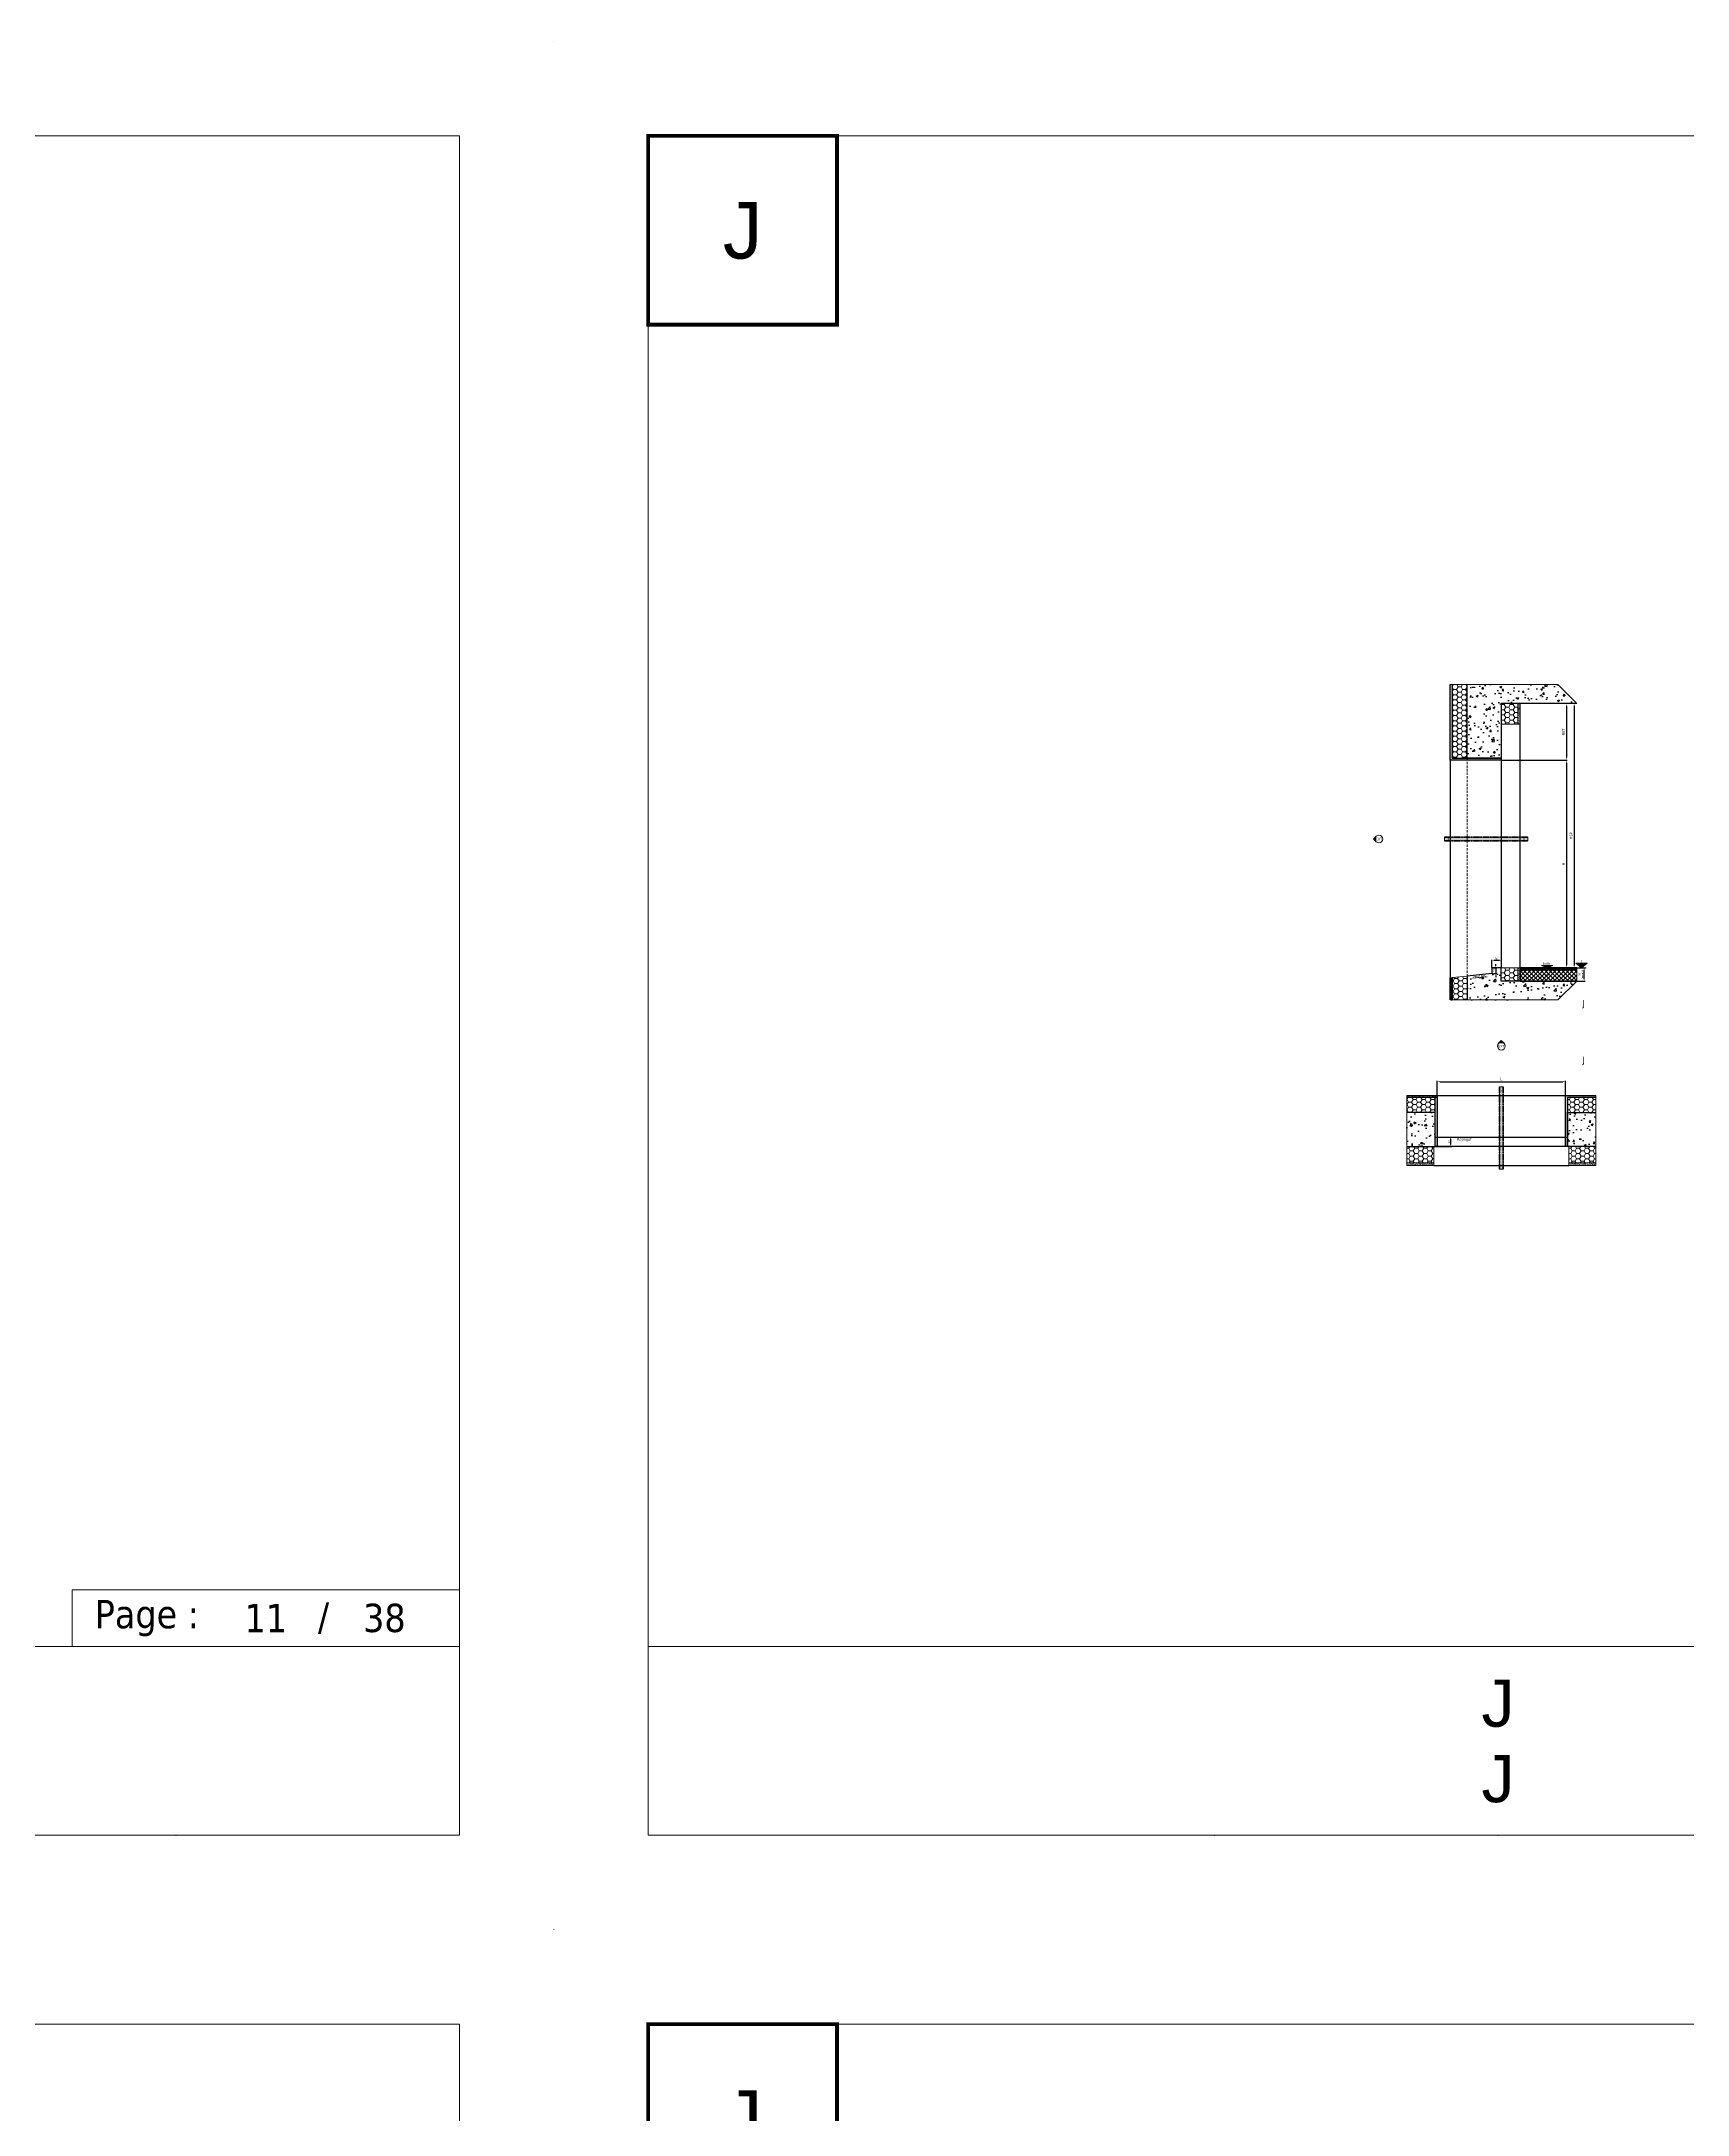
# Model space of a CAD drawing. Header units: millimetres. Extents: x -20000 to 230000, y -17405 to 25402.
# Drawn here: x 87287 to 96004, y -979 to 10000 of the extents above; entities that cross this region are included whole.
import ezdxf
from ezdxf.enums import TextEntityAlignment as Align

# ---------------------------------------------------------------- set-up
doc = ezdxf.new("R2010")
doc.units = ezdxf.units.MM
doc.header["$PDMODE"] = 35
doc.header["$PDSIZE"] = 0.5
doc.linetypes.add('AXES', pattern=[50.8, 31.75, -6.35, 6.35, -6.35])
doc.linetypes.add('CACHE', pattern=[9.525, 6.35, -3.175])
doc.layers.get('0').update_dxf_attribs({"lineweight": 13})
doc.layers.get('Defpoints').update_dxf_attribs({"true_color": 0xc2a584})
for name, color, linetype, lineweight in [('0 - 1 (validé)', 3, 'Continuous', 13), ('1 - Axe', 1, 'AXES', 0), ('1 - BETON', 251, 'Continuous', 25), ('1 - Béton', 251, 'Continuous', 25), ('1 - Cartouche', 7, 'Continuous', 13), ('1 - Cotation', 32, 'Continuous', 13), ('1 - INTERROMPU', 253, 'CACHE', 13), ('1 - Isolant', 132, 'Continuous', 13), ('1 - Platre', 252, 'Continuous', 13), ('1 - Texte', 7, 'Continuous', 13), ('Texte', 7, 'Continuous', 13)]:
    doc.layers.add(name, color=color, linetype=linetype, lineweight=lineweight)
for name, color, linetype, lineweight, plot in [('0 - Invisible', 43, 'Continuous', 0, False), ('0 - Trame', 1, 'Continuous', 0, False), ('Intouchable', 252, 'Continuous', 13, False), ('Non visible', 163, 'Continuous', 25, False)]:
    doc.layers.add(name, color=color, linetype=linetype, lineweight=lineweight, plot=plot)
doc.layers.add('1 - Cache', color=7, linetype='Continuous', lineweight=0, true_color=0xffffff)
doc.styles.get("Standard").update_dxf_attribs({"font": 'ARIALUNI.TTF'})
doc.styles.add('Texte Poralu', font='tahomabd.ttf')
doc.dimstyles.new('100 - 1000', dxfattribs={"dimtxt": 15, "dimasz": 15, "dimexe": 5, "dimexo": 2.5, "dimgap": 8, "dimtad": 1, "dimdec": 1, "dimtxsty": 'Texte Poralu', "dimcen": 10, "dimazin": 0, "dimtfac": 1, "dimtdec": 1, "dimtmove": 0, "dimatfit": 3, "dimfxl": 1, "dimarcsym": 0})
doc.dimstyles.new('30 - 1000', dxfattribs={"dimtxt": 10, "dimasz": 10, "dimexe": 5, "dimexo": 2.5, "dimgap": 5, "dimtad": 1, "dimdec": 1, "dimtxsty": 'Texte Poralu', "dimcen": 5, "dimazin": 0, "dimtfac": 1, "dimtdec": 1, "dimtmove": 0, "dimatfit": 3, "dimfxl": 1, "dimarcsym": 0})

# ---------------------------------------------------------------- blocks, each defined once
blk = doc.blocks.new('Cadre Coupe_Elev')
at = {"const_width": 20}
blk.add_lwpolyline([(500, 9500), (1500, 9500), (1500, 8500), (500, 8500)], close=True, dxfattribs=at)
for p in [(2000, 9500), (3500, 9500), (5000, 9500), (8000, 9500), (2000, 1500), (3500, 1500), (5000, 1500), (8000, 1500), (2000, 500), (3500, 500), (5000, 500), (8000, 500)]:
    blk.add_point(p)
at = {"layer": '0 - Trame'}
for points in [[(500, 500), (9500, 500), (9500, 9500), (500, 9500)], [(500, 1500), (9500, 1500), (9500, 500), (500, 500)]]:
    blk.add_lwpolyline(points, close=True, dxfattribs=at)
for p in [(0, 10000), (10000, 10000), (0, 0), (10000, 0)]:
    blk.add_point(p, dxfattribs=at)
at = {"layer": 'Defpoints'}
for p in [(5000, 5730), (5000, 3733), (5000, 1200), (5000, 1000), (5000, 800)]:
    blk.add_point(p, dxfattribs=at)
at = {"color": 7}
blk.add_attdef('REPERE_1', text='', height=300, dxfattribs=at).set_placement((1000, 9000), align=Align.MIDDLE_CENTER)
at = {"layer": '1 - Texte', "color": 7}
for tag, p in [('DEFINITION1', (5000, 1200)), ('DEFINITION2', (5000, 800))]:
    blk.add_attdef(tag, text='', height=250, dxfattribs=at).set_placement(p, align=Align.MIDDLE_CENTER)
at = {"layer": 'Non visible', "style": 'Texte Poralu'}
for p in [(5447, 4906), (5447, 4606)]:
    blk.add_attdef('REPERE_2', text='', height=35, dxfattribs=at).set_placement(p, align=Align.MIDDLE_LEFT)
blk = doc.blocks.new('Cartouche - Total de page')
at = {"layer": '1 - Cartouche', "color": 0, "insert": (0, 0), "char_height": 5, "attachment_point": 5, "style": 'Texte Poralu'}
blk.add_mtext('38', dxfattribs=at)
blk = doc.blocks.new('*U441')
at = {"layer": '1 - Isolant'}
h = blk.add_hatch(dxfattribs=at)
h.set_pattern_fill('HONEY', color=256, scale=5, style=0)
h.set_pattern_definition([(0, (110, 80), (23.8125, 13.74815), [15.875, -31.75]), (120, (110, 80), (-23.8125, 13.74815), [15.875, -31.75]), (60, (110, 80), (5e-08, 27.4963), [-31.75, 15.875])])
h.paths.add_polyline_path([(-150, 0), (0, 0), (0, 80), (-150, 80)])
at = {"layer": '0 - Invisible'}
blk.add_lwpolyline([(-150, 80), (-150, 0)], dxfattribs=at)
at = {"layer": '1 - Isolant'}
blk.add_lwpolyline([(-150, 0), (0, 0), (0, 0), (0, 0), (0, 80), (-150, 80)], dxfattribs=at)
blk = doc.blocks.new('*U436')
at = {"layer": '1 - Isolant'}
h = blk.add_hatch(dxfattribs=at)
h.set_pattern_fill('HONEY', color=256, scale=5)
h.set_pattern_definition([(0, (237.5, -1e-14), (23.8125, 13.74815), [15.875, -31.75]), (120, (237.5, -1e-14), (-23.8125, 13.74815), [15.875, -31.75]), (60, (237.5, -1e-14), (5e-08, 27.4963), [-31.75, 15.875])])
h.paths.add_polyline_path([(-150, -87), (-150, 0), (-8, 0), (-8, -87)])
at = {"layer": '1 - Platre'}
h = blk.add_hatch(dxfattribs=at)
h.set_pattern_fill('AR-SAND', color=256, scale=0.1)
h.set_pattern_definition([(37.5, (237.5, -1e-14), (-0.160003, 4.894132), [0, -3.8608, 0, -4.318, 0, -4.1275]), (7.5, (237.5, -1e-14), (4.49523, 7.16825), [0, -2.0828, 0, -3.4798, 0, -1.3335]), (327.5, (234.3756, -1e-14), (7.909924, 0.01437), [0, -1.27, 0, -4.572, 0, -5.969]), (317.5, (234.3756, -1e-14), (7.63556, 2.22929), [0, -0.635, 0, -2.9972, 0, -3.429])])
h.paths.add_polyline_path([(-150, -100), (-150, -87), (-8, -87), (-8, -100)])
at = {"layer": '0 - Invisible'}
for points in [[(-150, -87), (-150, 0)], [(-150, -100), (-150, -87)]]:
    blk.add_lwpolyline(points, dxfattribs=at)
at = {"layer": '1 - Isolant'}
blk.add_lwpolyline([(-150, 0), (-8, 0), (-8, -87), (-150, -87)], dxfattribs=at)
at = {"layer": '1 - Platre'}
blk.add_lwpolyline([(-150, -87), (-8, -87), (-8, -100), (-150, -100)], dxfattribs=at)
blk = doc.blocks.new('*U437')
at = {"layer": '1 - Isolant'}
h = blk.add_hatch(dxfattribs=at)
h.set_pattern_fill('HONEY', color=256, scale=5)
h.set_pattern_definition([(0, (47.5, -1e-14), (23.8125, 13.7482), [15.875, -31.75]), (120, (47.5, -1e-14), (-23.8125, 13.7482), [15.875, -31.75]), (60, (47.5, -1e-14), (5e-08, 27.4963), [-31.75, 15.875])])
h.paths.add_polyline_path([(150, -87), (150, 0), (7, 0), (7, -87)])
at = {"layer": '1 - Platre'}
h = blk.add_hatch(dxfattribs=at)
h.set_pattern_fill('AR-SAND', color=256, scale=0.1)
h.set_pattern_definition([(37.5, (47.5, -1e-14), (-0.16, 4.89413), [0, -3.8608, 0, -4.318, 0, -4.1275]), (7.5, (47.5, -1e-14), (4.49523, 7.16825), [0, -2.0828, 0, -3.4798, 0, -1.3335]), (327.5, (44.3757, -1e-14), (7.90992, 0.01437), [0, -1.27, 0, -4.572, 0, -5.969]), (317.5, (44.376, -1e-14), (7.63556, 2.2293), [0, -0.635, 0, -2.9972, 0, -3.429])])
h.paths.add_polyline_path([(150, -100), (150, -87), (7, -87), (7, -100)])
at = {"layer": '0 - Invisible'}
for points in [[(150, -87), (150, 0)], [(150, -100), (150, -87)]]:
    blk.add_lwpolyline(points, dxfattribs=at)
at = {"layer": '1 - Isolant'}
blk.add_lwpolyline([(150, 0), (7, 0), (7, -87), (150, -87)], dxfattribs=at)
at = {"layer": '1 - Platre'}
blk.add_lwpolyline([(150, -87), (7, -87), (7, -100), (150, -100)], dxfattribs=at)
blk = doc.blocks.new('*U442')
at = {"layer": '1 - Isolant'}
h = blk.add_hatch(dxfattribs=at)
h.set_pattern_fill('HONEY', color=256, scale=5, style=0)
h.set_pattern_definition([(0, (110, 80), (23.8125, 13.74815), [15.875, -31.75]), (120, (110, 80), (-23.8125, 13.74815), [15.875, -31.75]), (60, (110, 80), (5e-08, 27.4963), [-31.75, 15.875])])
h.paths.add_polyline_path([(-150, 0), (0, 0), (0, 80), (-150, 80)])
at = {"layer": '0 - Invisible'}
blk.add_lwpolyline([(-150, 80), (-150, 0)], dxfattribs=at)
at = {"layer": '1 - Isolant'}
blk.add_lwpolyline([(-150, 0), (0, 0), (0, 0), (0, 0), (0, 80), (-150, 80)], dxfattribs=at)
blk = doc.blocks.new('*U189')
h = blk.add_hatch(color=256)
edge = h.paths.add_edge_path()
edge.add_line((0, 29), (-15, 15))
edge.add_arc((0, 0), 20.6, 90, 135, ccw=False)
edge.add_arc((0, 0), 20.6, 45, 90, ccw=False)
edge.add_line((15, 15), (0, 29))
for p, q in [((0, 29), (-15, 15)), ((15, 15), (0, 29))]:
    blk.add_line(p, q)
blk.add_circle((0, 0), 20.6)
at = {"insert": (0, 0), "char_height": 12.5, "attachment_point": 5}
blk.add_mtext('EXT', dxfattribs=at)
blk = doc.blocks.new('*D1474')
at = {"layer": '1 - Cotation', "color": 0, "lineweight": -2, "transparency": 16777216}
for p, q in [((94678, 4420), (94678, 4496)), ((94693, 4491), (95342, 4491)), ((95357, 4420), (95357, 4496))]:
    blk.add_line(p, q, dxfattribs=at)
at = {"layer": '1 - Cotation', "color": 0, "transparency": 16777216}
for points in [[(94693, 4493), (94693, 4488), (94678, 4491)], [(95342, 4493), (95342, 4488), (95357, 4491)]]:
    blk.add_solid(points, dxfattribs=at)
at = {"layer": 'Defpoints', "color": 0, "transparency": 16777216}
for p in [(94678, 4418), (95357, 4491), (95357, 4418)]:
    blk.add_point(p, dxfattribs=at)
at = {"layer": '1 - Cotation', "color": 0, "transparency": 16777216, "insert": (95018, 4506), "char_height": 15, "attachment_point": 5, "style": 'Texte Poralu'}
blk.add_mtext('L', dxfattribs=at)
blk = doc.blocks.new('*U435')
at = {"layer": '1 - BETON'}
h = blk.add_hatch(dxfattribs=at)
h.set_pattern_fill('CONCRETE', color=256, scale=15, style=0, pattern_type=2)
h.set_pattern_definition([(50, (-50, -20), (107.59, -9.413), [11.25, -123.75]), (355, (-50, -20), (-20.813, 112.83), [9, -99]), (100.45, (-41.03, -20.78), (86.776, 103.416), [9.56, -105.17]), (46.184, (-50, 10), (160.086, -24.83), [16.875, -185.625]), (96.636, (-36.66, 7.93), (140.2, 146.12), [14.34, -157.76]), (351.184, (-50, 10), (140.2, 146.12), [13.5, -148.5]), (21, (-35, 2.5), (89.536, -60.393), [11.25, -123.75]), (326, (-35, 2.5), (36.497, 108.773), [9, -99]), (71.45, (-27.54, -2.53), (126.033, 48.38), [9.56, -105.17]), (37.5, (-50, -20), (1.824, 49.934), [0, -97.8, 0, -100.5, 0, -99.375]), (7.5, (-50, -20), (39.46, 59.162), [0, -57.3, 0, -95.55, 0, -37.875]), (327.5, (-83.45, -20), (80.0734, -3.383), [0, -37.5, 0, -117, 0, -155.25]), (317.5, (-98.45, -20), (87.478, 15.016), [0, -48.75, 0, -77.7, 0, -110.25])])
h.paths.add_polyline_path([(150, 180), (150, 0), (0, 0), (0, 180)])
at = {"layer": '0 - Invisible'}
blk.add_lwpolyline([(150, 180), (150, 0)], dxfattribs=at)
at = {"layer": '1 - BETON'}
blk.add_lwpolyline([(150, 0), (0, 0), (0, 180), (150, 180)], dxfattribs=at)
blk = doc.blocks.new('*U434')
at = {"layer": '1 - BETON'}
h = blk.add_hatch(dxfattribs=at)
h.set_pattern_fill('CONCRETE', color=256, scale=15, style=0, pattern_type=2)
h.set_pattern_definition([(50, (-50, -20), (107.59, -9.413), [11.25, -123.75]), (355, (-50, -20), (-20.813, 112.83), [9, -99]), (100.45, (-41.03, -20.78), (86.776, 103.416), [9.56, -105.17]), (46.184, (-50, 10), (160.086, -24.83), [16.875, -185.625]), (96.636, (-36.66, 7.93), (140.2, 146.12), [14.34, -157.76]), (351.184, (-50, 10), (140.2, 146.12), [13.5, -148.5]), (21, (-35, 2.5), (89.536, -60.393), [11.25, -123.75]), (326, (-35, 2.5), (36.497, 108.773), [9, -99]), (71.45, (-27.54, -2.53), (126.033, 48.38), [9.56, -105.17]), (37.5, (-50, -20), (1.824, 49.934), [0, -97.8, 0, -100.5, 0, -99.375]), (7.5, (-50, -20), (39.46, 59.162), [0, -57.3, 0, -95.55, 0, -37.875]), (327.5, (-83.45, -20), (80.0734, -3.383), [0, -37.5, 0, -117, 0, -155.25]), (317.5, (-98.45, -20), (87.478, 15.016), [0, -48.75, 0, -77.7, 0, -110.25])])
h.paths.add_polyline_path([(150, 180), (150, 0), (0, 0), (0, 180)])
at = {"layer": '0 - Invisible'}
blk.add_lwpolyline([(150, 180), (150, 0)], dxfattribs=at)
at = {"layer": '1 - BETON'}
blk.add_lwpolyline([(150, 0), (0, 0), (0, 180), (150, 180)], dxfattribs=at)
blk = doc.blocks.new('*D1475')
at = {"layer": '1 - Cotation', "color": 0, "lineweight": -2, "transparency": 16777216}
for p, q in [((94670, 4198), (94755, 4198)), ((94750, 4158), (94750, 4188)), ((94670, 4148), (94755, 4148))]:
    blk.add_line(p, q, dxfattribs=at)
at = {"layer": '1 - Cotation', "color": 0, "transparency": 16777216}
for points in [[(94748, 4188), (94752, 4188), (94750, 4198)], [(94748, 4158), (94752, 4158), (94750, 4148)]]:
    blk.add_solid(points, dxfattribs=at)
at = {"layer": 'Defpoints', "color": 0, "transparency": 16777216}
for p in [(94667, 4198), (94750, 4198), (94667, 4148)]:
    blk.add_point(p, dxfattribs=at)
at = {"layer": '1 - Cotation', "color": 0, "transparency": 16777216, "insert": (94740, 4173), "char_height": 10, "attachment_point": 5, "rotation": 90, "style": 'Texte Poralu'}
blk.add_mtext('50', dxfattribs=at)
blk = doc.blocks.new('*U498')
at = {"layer": '1 - BETON'}
h = blk.add_hatch(dxfattribs=at)
h.set_pattern_fill('AR-SAND', color=256, scale=0.1)
h.set_pattern_definition([(37.5, (50, -60), (-0.160003, 4.89413), [0, -3.8608, 0, -4.318, 0, -4.1275]), (7.5, (50, -60), (4.49523, 7.16825), [0, -2.0828, 0, -3.4798, 0, -1.3335]), (327.5, (46.8757, -60), (7.909924, 0.01437), [0, -1.27, 0, -4.572, 0, -5.969]), (317.5, (46.876, -60), (7.63556, 2.2293), [0, -0.635, 0, -2.9972, 0, -3.429])])
h.paths.add_polyline_path([(-150, 10), (-150, 0), (0, 0), (0, -260), (10, -260), (10, 10)])
at = {"layer": '0 - Invisible'}
blk.add_lwpolyline([(-150, 10), (-150, 0)], dxfattribs=at)
at = {"layer": '1 - BETON'}
blk.add_lwpolyline([(-150, 0), (0, 0), (0, -260), (10, -260), (10, 10), (-150, 10)], dxfattribs=at)
blk = doc.blocks.new('*U679')
at = {"layer": '1 - BETON'}
h = blk.add_hatch(dxfattribs=at)
h.set_pattern_fill('AR-SAND', color=256, scale=0.1)
h.set_pattern_definition([(37.5, (0, -60), (-0.16, 4.89413), [0, -3.8608, 0, -4.318, 0, -4.1275]), (7.5, (0, -60), (4.49523, 7.16825), [0, -2.0828, 0, -3.4798, 0, -1.3335]), (327.5, (-3.124, -60), (7.90992, 0.01437), [0, -1.27, 0, -4.572, 0, -5.969]), (317.5, (-3.124, -60), (7.63556, 2.2293), [0, -0.635, 0, -2.9972, 0, -3.429])])
h.paths.add_polyline_path([(10, -260), (10, 0), (0, 0), (0, -260)])
at = {"layer": '0 - Invisible'}
blk.add_line((0, -260), (10, -260), dxfattribs=at)
at = {"layer": '1 - BETON'}
blk.add_lwpolyline([(10, -260), (10, 0), (0, 0), (0, -260)], dxfattribs=at)
blk = doc.blocks.new('*U680')
at = {"layer": '1 - BETON'}
h = blk.add_hatch(dxfattribs=at)
h.set_pattern_fill('AR-SAND', color=256, scale=0.1)
h.set_pattern_definition([(37.5, (0, 40), (-0.16, 4.89413), [0, -3.8608, 0, -4.318, 0, -4.1275]), (7.5, (0, 40), (4.49523, 7.16825), [0, -2.0828, 0, -3.4798, 0, -1.3335]), (327.5, (-3.124, 40), (7.90992, 0.01437), [0, -1.27, 0, -4.572, 0, -5.969]), (317.5, (-3.124, 40), (7.63556, 2.2293), [0, -0.635, 0, -2.9972, 0, -3.429])])
h.paths.add_polyline_path([(10, -160), (10, 0), (0, 0), (0, -160)])
at = {"layer": '0 - Invisible'}
blk.add_line((0, -160), (10, -160), dxfattribs=at)
at = {"layer": '1 - BETON'}
blk.add_lwpolyline([(10, -160), (10, 0), (0, 0), (0, -160)], dxfattribs=at)
blk = doc.blocks.new('*U1386')
at = {"layer": '1 - Cache'}
blk.add_hatch(color=256, dxfattribs=at).paths.add_polyline_path([(-10, 20), (-10, -415), (10, -415), (10, 20)])
at = {"layer": '0 - Invisible'}
blk.add_lwpolyline([(-10, 20), (-10, -415), (10, -415), (10, 20)], close=True, dxfattribs=at)
for p in [(0, 0), (0, -395)]:
    blk.add_point(p, dxfattribs=at)
at = {"layer": '1 - Axe', "lineweight": 50}
for p, q in [((-10, 20), (-10, -415)), ((10, 20), (10, -415))]:
    blk.add_line(p, q, dxfattribs=at)
blk = doc.blocks.new('*U755')
at = {"layer": '1 - Isolant'}
h = blk.add_hatch(dxfattribs=at)
h.set_pattern_fill('HONEY', color=256, scale=5)
h.set_pattern_definition([(0, (-58597.141, -19397.493), (23.8125, 13.7481532), [15.875, -31.75]), (120, (-58597.141, -19397.493), (-23.8125, 13.7481533), [15.875, -31.75]), (60, (-58597.141, -19397.493), (5e-08, 27.4963065), [-31.75, 15.875])])
h.paths.add_polyline_path([(0, -300), (87, -300), (87, -190), (0, -190)])
at = {"layer": '1 - Platre'}
h = blk.add_hatch(dxfattribs=at)
h.set_pattern_fill('AR-SAND', color=256, scale=0.1)
h.set_pattern_definition([(37.5, (-58597.141, -19397.4927), (-0.16000313, 4.89413237), [0, -3.8608, 0, -4.318, 0, -4.1275]), (7.5, (-58597.141, -19397.4927), (4.4952328, 7.168251), [0, -2.0828, 0, -3.4798, 0, -1.3335]), (327.5, (-58600.265, -19397.4927), (7.9099237, 0.01437185), [0, -1.27, 0, -4.572, 0, -5.969]), (317.5, (-58600.265, -19397.4927), (7.6355645, 2.2292932), [0, -0.635, 0, -2.9972, 0, -3.429])])
h.paths.add_polyline_path([(100, -300), (100, -190), (87, -190), (87, -300)])
at = {"layer": '0 - Invisible'}
for points in [[(0, -300), (87, -300)], [(87, -300), (100, -300)]]:
    blk.add_lwpolyline(points, dxfattribs=at)
at = {"layer": '1 - Isolant'}
blk.add_lwpolyline([(87, -300), (87, -190), (0, -190), (0, -300)], dxfattribs=at)
at = {"layer": '1 - Platre'}
blk.add_lwpolyline([(100, -300), (100, -190), (87, -190), (87, -300)], dxfattribs=at)
blk = doc.blocks.new('*U756')
at = {"layer": '1 - Isolant'}
h = blk.add_hatch(dxfattribs=at)
h.set_pattern_fill('HONEY', color=256, scale=5, style=0)
h.set_pattern_definition([(0, (-80, 230), (23.8125, 13.74815), [15.875, -31.75]), (120, (-80, 230), (-23.8125, 13.74815), [15.875, -31.75]), (60, (-80, 230), (5e-08, 27.4963), [-31.75, 15.875])])
h.paths.add_polyline_path([(-80, 390), (0, 390), (0, 0), (-80, 0)])
at = {"layer": '0 - Invisible'}
blk.add_lwpolyline([(-80, 390), (0, 390)], dxfattribs=at)
at = {"layer": '1 - Isolant'}
blk.add_lwpolyline([(0, 390), (0, 0), (0, 0), (0, 0), (-80, 0), (-80, 390)], dxfattribs=at)
blk = doc.blocks.new('*D1457')
at = {"layer": '1 - Cotation', "color": 0, "lineweight": -2, "transparency": 16777216}
for p, q in [((95020, 6194), (95367, 6194)), ((95362, 6179), (95362, 5109)), ((95415, 5094), (95357, 5094))]:
    blk.add_line(p, q, dxfattribs=at)
at = {"layer": '1 - Cotation', "color": 0, "transparency": 16777216}
for points in [[(95360, 6179), (95365, 6179), (95362, 6194)], [(95360, 5109), (95365, 5109), (95362, 5094)]]:
    blk.add_solid(points, dxfattribs=at)
at = {"layer": 'Defpoints', "color": 0, "transparency": 16777216}
for p in [(95018, 6194), (95362, 5094), (95418, 5094)]:
    blk.add_point(p, dxfattribs=at)
at = {"layer": '1 - Cotation', "color": 0, "transparency": 16777216, "insert": (95347, 5644), "char_height": 15, "attachment_point": 5, "rotation": 90, "style": 'Texte Poralu'}
blk.add_mtext('H', dxfattribs=at)
blk = doc.blocks.new('*D1458')
at = {"layer": '1 - Cotation', "color": 0, "lineweight": -2, "transparency": 16777216}
for p, q in [((95415, 6494), (95398, 6494)), ((95403, 6479), (95403, 5109)), ((95415, 5094), (95398, 5094))]:
    blk.add_line(p, q, dxfattribs=at)
at = {"layer": '1 - Cotation', "color": 0, "transparency": 16777216}
for points in [[(95401, 6479), (95406, 6479), (95403, 6494)], [(95401, 5109), (95406, 5109), (95403, 5094)]]:
    blk.add_solid(points, dxfattribs=at)
at = {"layer": 'Defpoints', "color": 0, "transparency": 16777216}
for p in [(95418, 6494), (95403, 5094), (95418, 5094)]:
    blk.add_point(p, dxfattribs=at)
at = {"layer": '1 - Cotation', "color": 0, "transparency": 16777216, "insert": (95387, 5794), "char_height": 15, "attachment_point": 5, "rotation": 90, "style": 'Texte Poralu'}
blk.add_mtext('HSP', dxfattribs=at)
blk = doc.blocks.new('*U898')
at = {"layer": '1 - BETON'}
h = blk.add_hatch(dxfattribs=at)
h.set_pattern_fill('CONCRETE', color=256, scale=15, style=0, pattern_type=2)
h.set_pattern_definition([(50, (120, -10), (107.589, -9.413), [11.25, -123.75]), (355, (120, -10), (-20.813, 112.83), [9, -99]), (100.451, (128.97, -10.78), (86.776, 103.416), [9.561, -105.171]), (46.184, (120, 20), (160.086, -24.828), [16.875, -185.625]), (96.636, (133.34, 17.93), (140.2, 146.12), [14.34, -157.757]), (351.184, (120, 20), (140.2, 146.12), [13.5, -148.5]), (21, (135, 12.5), (89.536, -60.393), [11.25, -123.75]), (326, (135, 12.5), (36.497, 108.773), [9, -99]), (71.451, (142.46, 7.47), (126.033, 48.38), [9.561, -105.171]), (37.5, (120, -10), (1.824, 49.934), [0, -97.8, 0, -100.5, 0, -99.375]), (7.5, (120, -10), (39.4604, 59.162), [0, -57.3, 0, -95.55, 0, -37.875]), (327.5, (86.55, -10), (80.0734, -3.3832), [0, -37.5, 0, -117, 0, -155.25]), (317.5, (71.55, -10), (87.478, 15.016), [0, -48.75, 0, -77.7, 0, -110.25])])
h.paths.add_polyline_path([(400, 290), (300, 390), (-180, 390), (-180, 0), (0, 0), (0, 290)])
at = {"layer": '0 - Invisible'}
blk.add_lwpolyline([(400, 290), (300, 390), (-180, 390)], dxfattribs=at)
at = {"layer": '1 - BETON'}
blk.add_lwpolyline([(400, 290), (0, 290), (0, 0), (-180, 0), (-180, 390)], dxfattribs=at)
blk = doc.blocks.new('*U198')
h = blk.add_hatch(color=256)
edge = h.paths.add_edge_path()
edge.add_line((-29, 0), (-15, -15))
edge.add_arc((0, 0), 20.6, 180, 225, ccw=False)
edge.add_arc((0, 0), 20.6, 135, 180, ccw=False)
edge.add_line((-15, 15), (-29, 0))
for p, q in [((-15, 15), (-29, 0)), ((-29, 0), (-15, -15))]:
    blk.add_line(p, q)
blk.add_circle((0, 0), 20.6)
at = {"insert": (0, 0), "char_height": 12.5, "attachment_point": 5}
blk.add_mtext('EXT', dxfattribs=at)
blk = doc.blocks.new('*D1459')
at = {"layer": '1 - Cotation', "color": 0, "lineweight": -2, "transparency": 16777216}
for p, q in [((95415, 6494), (95357, 6494)), ((95362, 6479), (95362, 6209)), ((95020, 6194), (95367, 6194))]:
    blk.add_line(p, q, dxfattribs=at)
at = {"layer": '1 - Cotation', "color": 0, "transparency": 16777216}
for points in [[(95360, 6479), (95365, 6479), (95362, 6494)], [(95360, 6209), (95365, 6209), (95362, 6194)]]:
    blk.add_solid(points, dxfattribs=at)
at = {"layer": 'Defpoints', "color": 0, "transparency": 16777216}
for p in [(95418, 6494), (95018, 6194), (95362, 6194)]:
    blk.add_point(p, dxfattribs=at)
at = {"layer": '1 - Cotation', "color": 0, "transparency": 16777216, "insert": (95347, 6344), "char_height": 15, "attachment_point": 5, "rotation": 90, "style": 'Texte Poralu'}
blk.add_mtext('RET', dxfattribs=at)
blk = doc.blocks.new('*U757')
at = {"layer": '1 - BETON'}
h = blk.add_hatch(dxfattribs=at)
h.set_pattern_fill('AR-SAND', color=256, scale=0.1)
h.set_pattern_definition([(37.5, (-190, -60), (-0.160003, 4.89413), [0, -3.8608, 0, -4.318, 0, -4.1275]), (7.5, (-190, -60), (4.49523, 7.16825), [0, -2.0828, 0, -3.4798, 0, -1.3335]), (327.5, (-193.124, -60), (7.909924, 0.01437), [0, -1.27, 0, -4.572, 0, -5.969]), (317.5, (-193.124, -60), (7.63556, 2.2293), [0, -0.635, 0, -2.9972, 0, -3.429])])
h.paths.add_polyline_path([(-390, 10), (-390, 0), (0, 0), (0, -260), (10, -260), (10, 10)])
at = {"layer": '0 - Invisible'}
blk.add_lwpolyline([(-390, 10), (-390, 0)], dxfattribs=at)
at = {"layer": '1 - BETON'}
blk.add_lwpolyline([(-390, 0), (0, 0), (0, -260), (10, -260), (10, 10), (-390, 10)], dxfattribs=at)
blk = doc.blocks.new('*U533')
at = {"layer": '1 - Béton'}
h = blk.add_hatch(dxfattribs=at)
h.set_pattern_fill('ANSI31', color=256, scale=0.5, angle=135)
h.set_pattern_definition([(180, (200, -2e-12), (-3e-16, -1.5875), [])])
h.paths.add_polyline_path([(0, 60), (300, 60), (300, 70), (0, 70)])
h = blk.add_hatch(dxfattribs=at)
h.set_pattern_fill('ANSI37', color=256, scale=5)
h.set_pattern_definition([(45, (200, -2e-12), (-11.2253, 11.2253), []), (135, (200, -2e-12), (-11.2253, -11.2253), [])])
h.paths.add_polyline_path([(0, 0), (300, 0), (300, 60), (0, 60)])
h.paths.add_polyline_path([(126, 21), (174, 21), (174, 42), (126, 42)], flags=24)
at = {"layer": '0 - Invisible'}
for points in [[(0, 60), (300, 60), (300, 70), (0, 70), (0, 60)], [(0, 0), (300, 0), (300, 60), (0, 60), (0, 0)]]:
    blk.add_lwpolyline(points, dxfattribs=at)
at = {"layer": '1 - Béton'}
for points in [[(300, 70), (0, 70), (0, 60), (300, 60)], [(300, 60), (0, 60), (0, 0), (300, 0)]]:
    blk.add_lwpolyline(points, dxfattribs=at)
at = {"layer": 'Texte', "insert": (150, 30), "char_height": 10, "attachment_point": 5, "style": 'Texte Poralu'}
blk.add_mtext_dynamic_manual_height_columns('Chape', width=29.38, gutter_width=50, heights=[0], dxfattribs=at)
blk = doc.blocks.new('*U543')
at = {"layer": '1 - Isolant'}
h = blk.add_hatch(dxfattribs=at)
h.set_pattern_fill('HONEY', color=256, scale=5)
h.set_pattern_definition([(0, (-58597.141, -19307.493), (23.8125, 13.7481532), [15.875, -31.75]), (120, (-58597.141, -19307.493), (-23.8125, 13.7481533), [15.875, -31.75]), (60, (-58597.141, -19307.493), (5e-08, 27.4963065), [-31.75, 15.875])])
h.paths.add_polyline_path([(0, -70), (87, -70), (87, 0), (0, 0)])
at = {"layer": '1 - Platre'}
h = blk.add_hatch(dxfattribs=at)
h.set_pattern_fill('AR-SAND', color=256, scale=0.1)
h.set_pattern_definition([(37.5, (-58597.141, -19307.4927), (-0.16000313, 4.89413237), [0, -3.8608, 0, -4.318, 0, -4.1275]), (7.5, (-58597.141, -19307.4927), (4.4952328, 7.168251), [0, -2.0828, 0, -3.4798, 0, -1.3335]), (327.5, (-58600.265, -19307.4927), (7.9099237, 0.01437185), [0, -1.27, 0, -4.572, 0, -5.969]), (317.5, (-58600.265, -19307.4927), (7.6355645, 2.2292932), [0, -0.635, 0, -2.9972, 0, -3.429])])
h.paths.add_polyline_path([(100, -70), (100, 0), (87, 0), (87, -70)])
at = {"layer": '0 - Invisible'}
for points in [[(0, -70), (87, -70)], [(87, -70), (100, -70)]]:
    blk.add_lwpolyline(points, dxfattribs=at)
at = {"layer": '1 - Isolant'}
blk.add_lwpolyline([(87, -70), (87, 0), (0, 0), (0, -70)], dxfattribs=at)
at = {"layer": '1 - Platre'}
blk.add_lwpolyline([(100, -70), (100, 0), (87, 0), (87, -70)], dxfattribs=at)
blk = doc.blocks.new('*U199')
blk.add_hatch(color=256).paths.add_polyline_path([(25, 0), (55, 25), (-5, 25)])
blk.add_line((0, 0), (50, 0))
blk.add_lwpolyline([(25, 0), (55, 25), (-5, 25), (25, 0)])
at = {"style": 'Texte Poralu'}
blk.add_attdef('HAUTEUR', text='', height=10, dxfattribs=at).set_placement((25, 35), align=Align.MIDDLE_CENTER)
blk = doc.blocks.new('*U200')
blk.add_hatch(color=256).paths.add_polyline_path([(0, 0), (30, 12.5), (-30, 12.5)])
blk.add_lwpolyline([(0, 0), (30, 12.5), (-30, 12.5), (0, 0)])
at = {"layer": 'Texte', "insert": (0, 17.5), "char_height": 10, "attachment_point": 8, "style": 'Texte Poralu'}
blk.add_mtext('Sol Fini', dxfattribs=at)
blk = doc.blocks.new('*D1460')
at = {"color": 0, "lineweight": -2, "transparency": 16777216}
for p, q in [((95420, 5094), (95462, 5094)), ((95457, 5034), (95457, 5084)), ((95420, 5024), (95462, 5024))]:
    blk.add_line(p, q, dxfattribs=at)
at = {"color": 0, "transparency": 16777216}
for points in [[(95455, 5084), (95458, 5084), (95457, 5094)], [(95455, 5034), (95458, 5034), (95457, 5024)]]:
    blk.add_solid(points, dxfattribs=at)
at = {"layer": 'Defpoints', "color": 0, "transparency": 16777216}
for p in [(95417, 5094), (95457, 5094), (95417, 5024)]:
    blk.add_point(p, dxfattribs=at)
at = {"color": 0, "transparency": 16777216, "insert": (95439, 5059), "char_height": 10, "attachment_point": 5, "rotation": 90, "style": 'Texte Poralu'}
blk.add_mtext('70 \\P{\\H0.6x;(Réserve Sol)}', dxfattribs=at)
blk = doc.blocks.new('*U542')
at = {"layer": '1 - Isolant'}
h = blk.add_hatch(dxfattribs=at)
h.set_pattern_fill('HONEY', color=256, scale=5, style=0)
h.set_pattern_definition([(0, (20, 75), (23.8125, 13.74815), [15.875, -31.75]), (120, (20, 75), (-23.8125, 13.74815), [15.875, -31.75]), (60, (20, 75), (5e-08, 27.4963), [-31.75, 15.875])])
h.paths.add_polyline_path([(0, -127), (0, 0), (-80, -8), (-80, -127)])
at = {"layer": '0 - Invisible'}
blk.add_lwpolyline([(-80, -127), (0, -127)], dxfattribs=at)
at = {"layer": '1 - Isolant'}
blk.add_lwpolyline([(0, -127), (0, 0), (-80, -8), (-80, -127)], dxfattribs=at)
blk = doc.blocks.new('*D1476')
at = {"layer": '1 - Cotation', "color": 0, "lineweight": -2, "transparency": 16777216}
for p, q in [((94968, 5096), (94968, 5137)), ((95008, 5132), (94978, 5132)), ((95018, 5096), (95018, 5137))]:
    blk.add_line(p, q, dxfattribs=at)
at = {"layer": '1 - Cotation', "color": 0, "transparency": 16777216}
for points in [[(94978, 5134), (94978, 5131), (94968, 5132)], [(95008, 5134), (95008, 5131), (95018, 5132)]]:
    blk.add_solid(points, dxfattribs=at)
at = {"layer": 'Defpoints', "color": 0, "transparency": 16777216}
for p in [(94968, 5132), (94968, 5094), (95018, 5094)]:
    blk.add_point(p, dxfattribs=at)
at = {"layer": '1 - Cotation', "color": 0, "transparency": 16777216, "insert": (94992, 5142), "char_height": 10, "attachment_point": 5, "style": 'Texte Poralu'}
blk.add_mtext('50', dxfattribs=at)
blk = doc.blocks.new('*D1477')
at = {"layer": '1 - Cotation', "color": 0, "lineweight": -2, "transparency": 16777216}
for p, q in [((94970, 5094), (94994, 5094)), ((94970, 5064), (94994, 5064)), ((94989, 5104), (94989, 5114)), ((94989, 5094), (94989, 5064)), ((94989, 5054), (94989, 5044))]:
    blk.add_line(p, q, dxfattribs=at)
at = {"layer": '1 - Cotation', "color": 0, "transparency": 16777216}
for points in [[(94987, 5104), (94990, 5104), (94989, 5094)], [(94987, 5054), (94990, 5054), (94989, 5064)]]:
    blk.add_solid(points, dxfattribs=at)
at = {"layer": 'Defpoints', "color": 0, "transparency": 16777216}
for p in [(94968, 5094), (94968, 5064), (94989, 5064)]:
    blk.add_point(p, dxfattribs=at)
at = {"layer": '1 - Cotation', "color": 0, "transparency": 16777216, "insert": (94978, 5079), "char_height": 10, "attachment_point": 5, "rotation": 90, "style": 'Texte Poralu'}
blk.add_mtext('30', dxfattribs=at)
blk = doc.blocks.new('*U843')
at = {"layer": '1 - BETON'}
h = blk.add_hatch(dxfattribs=at)
h.set_pattern_fill('AR-SAND', color=256, scale=0.1)
h.set_pattern_definition([(37.5, (2e-13, 80), (-0.16, 4.89413), [0, -3.8608, 0, -4.318, 0, -4.1275]), (7.5, (2e-13, 80), (4.49523, 7.16825), [0, -2.0828, 0, -3.4798, 0, -1.3335]), (327.5, (-3.124, 80), (7.90992, 0.01437), [0, -1.27, 0, -4.572, 0, -5.969]), (317.5, (-3.124, 80), (7.63556, 2.2293), [0, -0.635, 0, -2.9972, 0, -3.429])])
h.paths.add_polyline_path([(10, -119), (10, -1), (0, 0), (0, -119)])
at = {"layer": '0 - Invisible'}
blk.add_line((0, -119), (10, -119), dxfattribs=at)
at = {"layer": '1 - BETON'}
blk.add_lwpolyline([(10, -119), (10, -1), (0, 0), (0, -119)], dxfattribs=at)
blk = doc.blocks.new('*U439')
at = {"layer": '1 - Cache'}
blk.add_hatch(color=256, dxfattribs=at).paths.add_polyline_path([(-20, -10), (420, -10), (420, 10), (-20, 10)])
at = {"layer": '0 - Invisible'}
blk.add_lwpolyline([(-20, -10), (420, -10), (420, 10), (-20, 10)], close=True, dxfattribs=at)
for p in [(0, 0), (400, 0)]:
    blk.add_point(p, dxfattribs=at)
at = {"layer": '1 - Axe', "lineweight": 50}
for p, q in [((-20, 10), (420, 10)), ((-20, -10), (420, -10))]:
    blk.add_line(p, q, dxfattribs=at)
blk = doc.blocks.new('*U1521')
at = {"layer": '0 - Invisible'}
for p in [(0, 0), (2, -18)]:
    blk.add_point(p, dxfattribs=at)
at = {"layer": 'Texte', "insert": (1, -13), "char_height": 10, "attachment_point": 8, "rotation": 5.7106, "style": 'Texte Poralu'}
blk.add_mtext('Pente 10%', dxfattribs=at)
at = {"layer": 'Texte'}
blk.add_leader([(-38, -19), (41, -11)], dimstyle='30 - 1000', override={"dimgap": 2, "dimtad": 0}, dxfattribs=at)
blk = doc.blocks.new('*U541')
at = {"layer": '1 - BETON'}
h = blk.add_hatch(dxfattribs=at)
h.set_pattern_fill('CONCRETE', color=256, scale=15, style=0, pattern_type=2)
h.set_pattern_definition([(50, (110, 233), (107.589, -9.413), [11.25, -123.75]), (355, (110, 233), (-20.813, 112.83), [9, -99]), (100.451, (118.97, 232.22), (86.776, 103.416), [9.561, -105.171]), (46.184, (110, 263), (160.086, -24.828), [16.875, -185.625]), (96.636, (123.34, 260.93), (140.2, 146.118), [14.34, -157.757]), (351.184, (110, 263), (140.2, 146.12), [13.5, -148.5]), (21, (125, 255.5), (89.536, -60.393), [11.25, -123.75]), (326, (125, 255.5), (36.497, 108.773), [9, -99]), (71.451, (132.46, 250.47), (126.033, 48.38), [9.561, -105.171]), (37.5, (110, 233), (1.824, 49.934), [0, -97.8, 0, -100.5, 0, -99.375]), (7.5, (110, 233), (39.4604, 59.162), [0, -57.3, 0, -95.55, 0, -37.875]), (327.5, (76.55, 233), (80.0734, -3.3832), [0, -37.5, 0, -117, 0, -155.25]), (317.5, (61.55, 233), (87.478, 15.016), [0, -48.75, 0, -77.7, 0, -110.25])])
h.paths.add_polyline_path([(-143, -56), (-153, -56), (-143, -53)], flags=8)
edge = h.paths.add_edge_path(flags=0)
edge.add_line((-143, -55), (-74, -48))
h.paths.add_polyline_path([(-155, -59), (-72, -50), (-74, -29), (-157, -37)], flags=24)
h.paths.add_polyline_path([(400, -70), (300, -170), (-180, -170), (-180, -43), (-50, -30), (-50, 0), (0, 0), (0, -70)])
at = {"layer": '0 - Invisible'}
blk.add_lwpolyline([(400, -70), (300, -170), (-180, -170)], dxfattribs=at)
at = {"layer": '1 - BETON'}
blk.add_lwpolyline([(400, -70), (0, -70), (0, 0), (-50, 0), (-50, -30), (-180, -43), (-180, -170)], dxfattribs=at)
blk.add_blockref('*U1521', (-115, -36))

msp = doc.modelspace()

# ---------------------------------------------------------------- linework, layer by layer
at = {"layer": '1 - BETON', "ltscale": 2}
for p, q in [((95117.5, 5093.73), (95117.5, 6384.33)), ((94677.5, 4417.93), (95357.5, 4417.93))]:
    msp.add_line(p, q, dxfattribs=at)
at = {"layer": '1 - BETON'}
for p, q in [((94747.5, 6194.33), (94747.5, 5041.73)), ((94660, 4047.93), (95375, 4047.93))]:
    msp.add_line(p, q, dxfattribs=at)
at = {"layer": '1 - BETON', "ltscale": 2}
msp.add_lwpolyline([(95017.5, 6204.33), (95017.5, 5093.73), (94995.88, 5093.73)], dxfattribs=at)
at = {"layer": '1 - BETON'}
msp.add_lwpolyline([(94667.5, 4167.93), (94667.5, 4167.93), (94667.5, 4197.93), (95367.5, 4197.93), (95367.5, 4167.93), (95367.5, 4167.93), (95367.5, 4147.93), (94667.5, 4147.93)], close=True, dxfattribs=at)
at = {"layer": '1 - INTERROMPU', "ltscale": 2}
msp.add_line((94837.5, 6204.33), (94837.5, 5050.73), dxfattribs=at)
at = {"layer": 'Intouchable'}
msp.add_lwpolyline([(87450, 1500), (89500, 1500), (89500, 1800), (87450, 1800)], close=True, dxfattribs=at)
msp.add_point((88475, 1650), dxfattribs=at)

# ---------------------------------------------------------------- block references
at = {"xscale": -1}
for name, p, rotation in [('*U757', (94757.5, 6204.33), 90.0000000000005), ('*U755', (95017.5, 6194.33), 180), ('*U680', (94677.5, 4407.93), 270.0000544799311), ('*U679', (94667.5, 4147.93), 180.0000544799311), ('*U498', (95367.5, 4407.93), 8.128960704567589e-07), ('*U442', (95367.5, 4327.93), 359.9999598587287)]:
    msp.add_blockref(name, p, dxfattribs=dict(at, rotation=rotation))
for name, p in [('*U756', (94837.5, 6204.33)), ('*U898', (95017.5, 6204.33)), ('*U198', (94369.17, 5776.29)), ('*U439', (94737.5, 5776.28)), ('*U542', (94837.5, 5050.73)), ('*U541', (95017.5, 5093.73)), ('*U543', (95017.5, 5093.73)), ('*U533', (95117.5, 5023.73)), ('*U189', (95017.5, 4679.33)), ('*U1386', (95017.5, 4442.93)), ('*U435', (95367.5, 4147.93)), ('*U436', (94667.5, 4147.93)), ('*U437', (95367.5, 4147.93))]:
    msp.add_blockref(name, p)
for name, p in [('*U843', (94757.5, 5042.73)), ('*U434', (94667.5, 4147.93))]:
    msp.add_blockref(name, p, dxfattribs=at)
at = {"rotation": 4.014127135292442e-05}
msp.add_blockref('*U441', (94667.5, 4327.93), dxfattribs=at)
at = {"layer": '0 - 1 (validé)'}
for p in [(80000, 0), (80000, -10000)]:
    msp.add_blockref('Cadre Coupe_Elev', p, dxfattribs=at)
ref = msp.add_blockref('Cadre Coupe_Elev', (90000, 0), dxfattribs=at)
ref.add_attrib('REPERE_1', 'J', dxfattribs={"layer": '0', "color": 7, "height": 300}).set_placement((91000, 9000), align=Align.MIDDLE_CENTER)
ref.add_attrib('REPERE_2', 'J', dxfattribs={"layer": 'Non visible', "height": 35, "style": 'Texte Poralu'}).set_placement((95447.12, 4905.8), align=Align.MIDDLE_LEFT)
ref.add_attrib('REPERE_2', 'J', dxfattribs={"layer": 'Non visible', "height": 35, "style": 'Texte Poralu'}).set_placement((95447.12, 4605.8), align=Align.MIDDLE_LEFT)
ref.add_attrib('DEFINITION1', 'J', dxfattribs={"layer": '1 - Texte', "color": 7, "height": 250}).set_placement((95000, 1200), align=Align.MIDDLE_CENTER)
ref.add_attrib('DEFINITION2', 'J', dxfattribs={"layer": '1 - Texte', "color": 7, "height": 250}).set_placement((95000, 800), align=Align.MIDDLE_CENTER)
ref = msp.add_blockref('Cadre Coupe_Elev', (90000, -10000), dxfattribs=at)
ref.add_attrib('REPERE_1', 'J', dxfattribs={"layer": '0', "color": 7, "height": 300}).set_placement((91000, -1000), align=Align.MIDDLE_CENTER)
at = {"layer": 'Intouchable', "xscale": 30, "yscale": 30, "zscale": 30}
msp.add_blockref('Cartouche - Total de page', (89102.9, 1650), dxfattribs=at)
at = {"layer": 'Texte'}
msp.add_blockref('*U200', (95260, 5093.73), dxfattribs=at)
msp.add_blockref('*U199', (95417.5, 5093.73), dxfattribs=at).add_auto_attribs({'HAUTEUR': '0'})

# ---------------------------------------------------------------- texts
at = {"style": 'Texte Poralu'}
msp.add_attdef('11', text='', height=150, dxfattribs=at).set_placement((88475, 1650), align=Align.MIDDLE_CENTER)
at = {"layer": '1 - Texte', "insert": (94783.64, 4193.01), "char_height": 15, "attachment_point": 1, "style": 'Texte Poralu'}
msp.add_mtext_dynamic_manual_height_columns('Rejingot', width=98.0024, gutter_width=300, heights=[0], dxfattribs=at)
at = {"layer": 'Intouchable', "char_height": 150, "style": 'Texte Poralu'}
for s, insert, attachment_point in [('Page : ', (87569.36, 1650), 4), ('/', (88780.84, 1650), 5)]:
    msp.add_mtext(s, dxfattribs=dict(at, insert=insert, attachment_point=attachment_point))

# ---------------------------------------------------------------- dimensions: what is measured, and where the dimension line sits
dim = msp.add_linear_dim(base=(95456.83, 5093.73), p1=(95417.5, 5023.73), p2=(95417.5, 5093.73), angle=90, text='<> \\P{\\H0.6x;(Réserve Sol)}', dimstyle='30 - 1000')
dim.commit()
dim.dimension.update_dxf_attribs({"geometry": '*D1460', "text_midpoint": (95439.19, 5058.73)})
at = {"layer": '1 - Cotation'}
for base, p1, p2, angle, text, picture, middle in [((95362.5, 6194.33), (95417.5, 6494.33), (95017.5, 6194.33), 270, 'RET', '*D1459', (95347, 6344.33)), ((95403.17, 5093.73), (95417.5, 6494.33), (95417.5, 5093.73), 90, 'HSP', '*D1458', (95387.4, 5794.03)), ((95362.5, 5093.73), (95017.5, 6194.33), (95417.5, 5093.73), 90, 'H', '*D1457', (95347, 5644.03))]:
    dim = msp.add_linear_dim(base=base, p1=p1, p2=p2, angle=angle, text=text, dimstyle='100 - 1000', dxfattribs=at)
    dim.commit()
    dim.dimension.update_dxf_attribs({"geometry": picture, "text_midpoint": middle})
dim = msp.add_linear_dim(base=(94967.5, 5132.27), p1=(95017.5, 5093.73), p2=(94967.5, 5093.73), dimstyle='30 - 1000', dxfattribs=at)
dim.commit()
dim.dimension.update_dxf_attribs({"geometry": '*D1476', "text_midpoint": (94992.5, 5142.48)})
for base, p1, p2, picture, middle in [((94988.51, 5063.73), (94967.5, 5093.73), (94967.5, 5063.73), '*D1477', (94978.3, 5078.73)), ((94750.12, 4197.93), (94667.5, 4147.93), (94667.5, 4197.93), '*D1475', (94739.92, 4172.93))]:
    dim = msp.add_linear_dim(base=base, p1=p1, p2=p2, angle=90, dimstyle='30 - 1000', dxfattribs=at)
    dim.commit()
    dim.dimension.update_dxf_attribs({"geometry": picture, "text_midpoint": middle})
dim = msp.add_linear_dim(base=(95357.5, 4490.74), p1=(94677.5, 4417.93), p2=(95357.5, 4417.93), text='L', dimstyle='100 - 1000', dxfattribs=at)
dim.commit()
dim.dimension.update_dxf_attribs({"geometry": '*D1474', "text_midpoint": (95017.5, 4506.24)})

doc.saveas('drawing.dxf')
